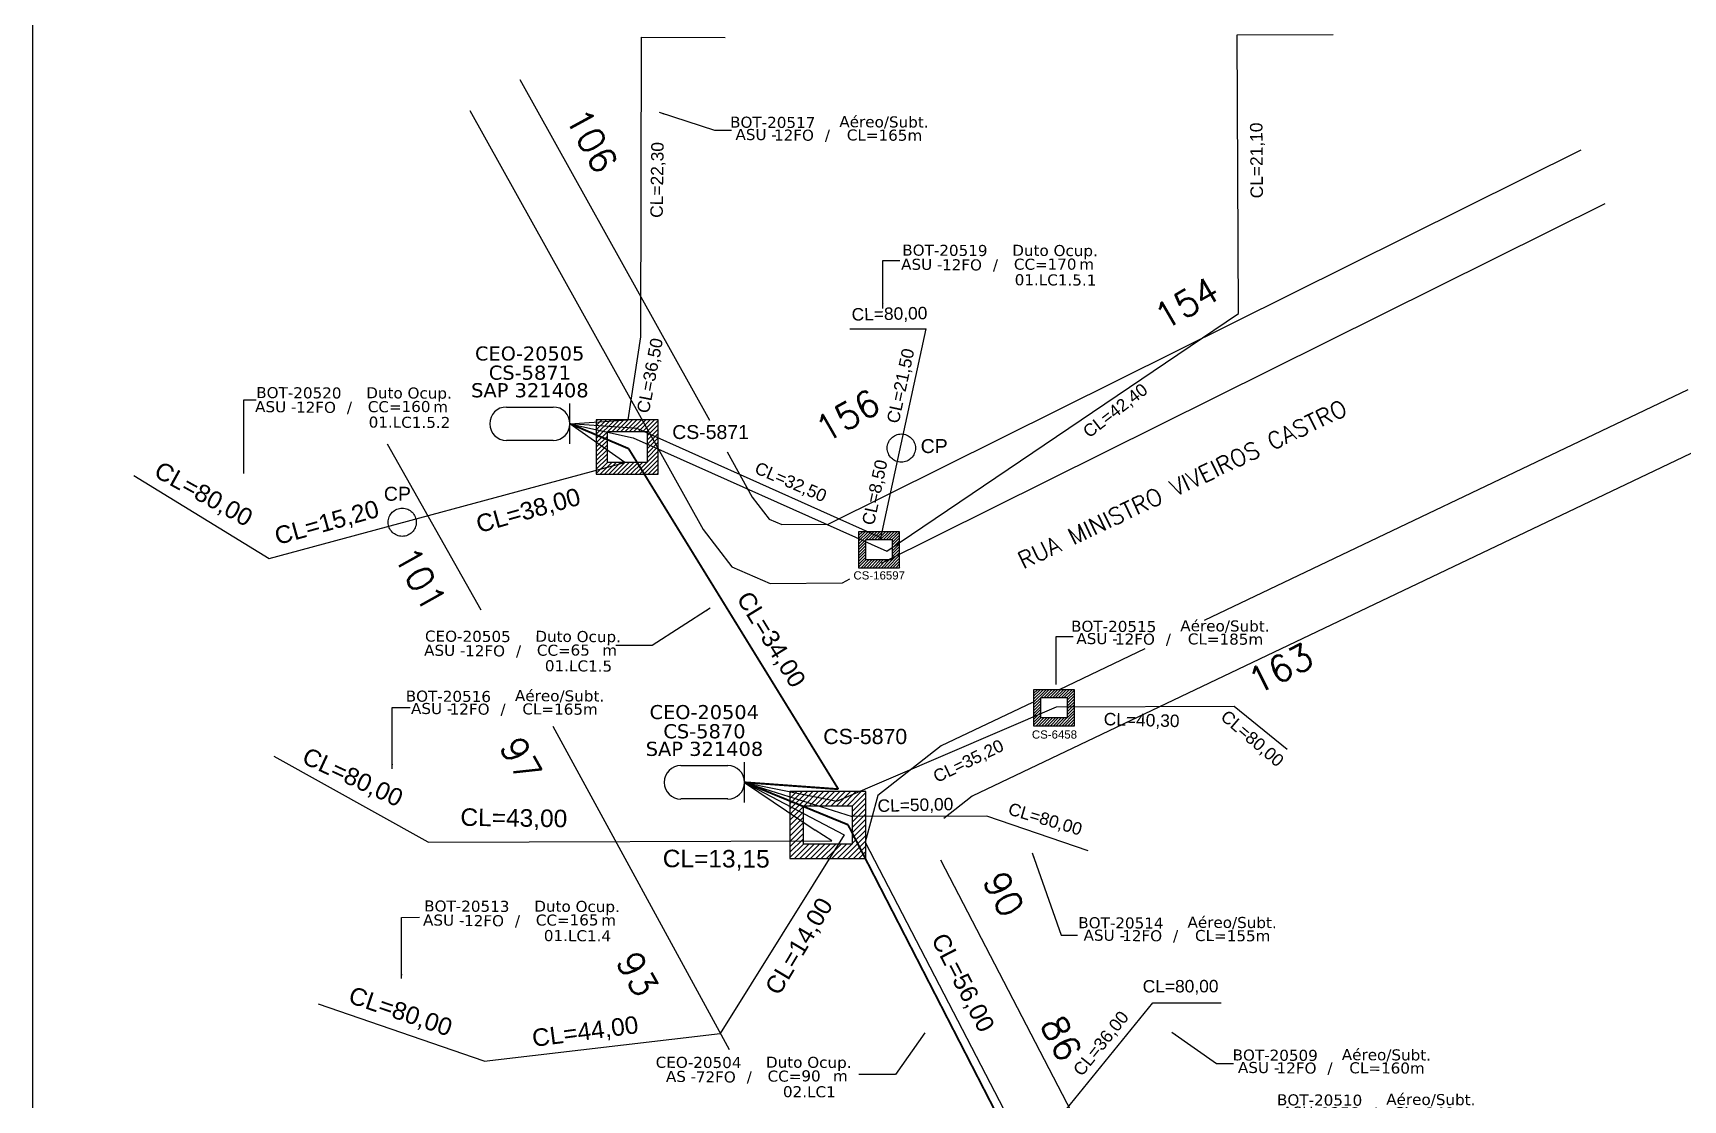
# Model space of a CAD drawing. Extents: x -89 to 2690, y 705 to 1299.
# Drawn here: x 346.3 to 518, y 979.4 to 1090.4 of the extents above; entities that cross this region are included whole.
import ezdxf
from ezdxf.enums import TextEntityAlignment as Align

# ---------------------------------------------------------------- set-up
doc = ezdxf.new("R2010")
doc.units = 0
doc.linetypes.add('PHANTOM2', pattern=[1.25, 0.625, -0.125, 0.125, -0.125, 0.125, -0.125])
for name, color, linetype in [('10.1-Caixas Subterrâneas', 5, 'Continuous'), ('20.4-CEOS', 1, 'Continuous'), ('20.5-CEO', 1, 'Continuous'), ('CAP a instalar', 1, 'Continuous'), ('label_cabos', 7, 'Continuous'), ('Legenda', 1, 'Continuous'), ('METRAGEM', 92, 'Continuous'), ('ml', 1, 'Continuous'), ('MUB', 252, 'Continuous')]:
    doc.layers.add(name, color=color, linetype=linetype)
doc.layers.add('EXTRA', color=50, linetype='Continuous', plot=False)
doc.styles.add('ARIAL', font='arial.ttf')
doc.styles.add('ROMANS', font='romans')
doc.styles.add('siredit', font='verdana.ttf')
doc.styles.get("Standard").update_dxf_attribs({"font": 'arial.ttf'})
doc.linetypes.add('FENCELINE1', pattern='A,0.25,-0.1,[133,ltypeshp.shx,S=0.1,R=0,X=-0.1,Y=0],-0.1,1', length=1.45)
doc.dimstyles.get("Standard").update_dxf_attribs({"dimtxt": 0.18, "dimasz": 0.18, "dimexe": 0.18, "dimexo": 0.0625, "dimgap": 0.09, "dimtad": 0, "dimtih": 1, "dimtoh": 1, "dimdec": 4, "dimzin": 0, "dimdsep": 46, "dimtxsty": 'Standard', "dimcen": 0.09, "dimadec": 0, "dimazin": 0, "dimtfac": 1, "dimtdec": 4, "dimtofl": 0, "dimtmove": 0, "dimatfit": 3, "dimfxl": 0, "dimtolj": 1, "dimtzin": 0, "dimarcsym": 0})

# ---------------------------------------------------------------- blocks, each defined once
blk = doc.blocks.new('*X58')
at = {"color": 0, "linetype": 'Continuous'}
for p, q in [((-1.25, 0.34099), (-0.49099, 1.1)), ((-1.25, 0.517767), (-0.667767, 1.1)), ((-1.25, 0.694544), (-0.844544, 1.1)), ((-1.25, 0.87132), (-1.02132, 1.1)), ((-1.25, 1.048097), (-1.198097, 1.1)), ((-0.789214, 0.625), (-0.314214, 1.1)), ((-0.612437, 0.625), (-0.137437, 1.1)), ((-0.43566, 0.625), (0.03934, 1.1)), ((-0.258883, 0.625), (0.216117, 1.1)), ((-0.082107, 0.625), (0.392893, 1.1)), ((0.09467, 0.625), (0.56967, 1.1)), ((0.271447, 0.625), (0.746447, 1.1)), ((0.448223, 0.625), (0.923223, 1.1)), ((0.625, 0.625), (1.1, 1.1)), ((-1.25, 0.164214), (-0.8035, 0.610714)), ((0.801777, 0.625), (1.25, 1.073223)), ((0.8035, 0.449947), (1.25, 0.896447)), ((0.8035, 0.27317), (1.25, 0.71967)), ((0.8035, 0.096393), (1.25, 0.542893)), ((-1.25, -0.012563), (-0.8035, 0.433937)), ((-1.25, -0.18934), (-0.8035, 0.25716)), ((-1.25, -0.366117), (-0.8035, 0.080383)), ((0.8035, -0.080383), (1.25, 0.366117)), ((0.8035, -0.25716), (1.25, 0.18934)), ((0.8035, -0.433937), (1.25, 0.012563)), ((-1.25, -0.542893), (-0.8035, -0.096393)), ((-1.25, -0.71967), (-0.8035, -0.27317)), ((-1.25, -0.896447), (-0.8035, -0.449947)), ((0.49099, -1.1), (1.25, -0.34099)), ((0.667767, -1.1), (1.25, -0.517767)), ((0.8035, -0.610714), (1.25, -0.164214)), ((-1.25, -1.073223), (-0.801777, -0.625)), ((-1.1, -1.1), (-0.625, -0.625)), ((-0.923223, -1.1), (-0.448223, -0.625)), ((-0.746447, -1.1), (-0.271447, -0.625)), ((-0.56967, -1.1), (-0.09467, -0.625)), ((-0.392893, -1.1), (0.082107, -0.625)), ((-0.216117, -1.1), (0.258883, -0.625)), ((-0.03934, -1.1), (0.43566, -0.625)), ((0.137437, -1.1), (0.612437, -0.625)), ((0.314214, -1.1), (0.789214, -0.625)), ((0.844544, -1.1), (1.25, -0.694544)), ((1.02132, -1.1), (1.25, -0.87132)), ((1.198097, -1.1), (1.25, -1.048097))]:
    blk.add_line(p, q, dxfattribs=at)
blk = doc.blocks.new('MANHOLE_MQ')
at = {"color": 0, "linetype": 'Continuous'}
for p, q in [((0.00000623, 0.00000569), (-0.00000627, 0.00000569)), ((-0.00000627, 0.00000569), (-0.00000627, -0.00000531)), ((0.00000623, -0.00000531), (0.00000623, 0.00000569)), ((-0.00000404, 0.00000331), (0.00000399, 0.00000331)), ((-0.00000404, -0.00000294), (-0.00000404, 0.00000331)), ((0.00000399, 0.00000331), (0.00000399, -0.00000294)), ((-0.00000627, -0.00000531), (0.00000623, -0.00000531)), ((0.00000399, -0.00000294), (-0.00000404, -0.00000294)), ((0.00000399, -0.00000294), (0.00000399, -0.00000294))]:
    blk.add_line(p, q, dxfattribs=at)
at = {"color": 0, "linetype": 'Continuous', "xscale": 5e-06, "yscale": 5e-06, "zscale": 1e-05}
blk.add_blockref('*X58', (-0.00000002, 0.00000019), dxfattribs=at)
blk = doc.blocks.new('MHMZ')
at = {"linetype": 'PHANTOM2'}
blk.add_circle((0, 0), 0.0000101, dxfattribs=at)
blk = doc.blocks.new('LEGENDA DOS CABOS')
at = {"layer": 'EXTRA', "color": 0, "style": 'siredit'}
for tag, p in [('ID', (4.6, 0.97)), ('XX', (9.03, 0.97))]:
    blk.add_attdef(tag, text='', height=0.48, rotation=359.69, dxfattribs=at).set_placement(p, align=Align.MIDDLE_CENTER)
at = {"layer": 'Legenda', "color": 0, "style": 'siredit'}
for tag, p in [('TIPO_CABO', (1.31, 0)), ('CABO', (4.69, -0.05)), ('/', (6.81, -0.05)), ('METROS', (10.03, -0.05))]:
    blk.add_attdef(tag, text='', height=0.8, rotation=359.69, dxfattribs=at).set_placement(p, align=Align.MIDDLE_CENTER)
blk = doc.blocks.new('Inst CB DT OCUP CFOA-SM-ASU-120-S-12')
at = {"layer": 'label_cabos', "color": 0, "style": 'siredit'}
for tag, flags, p in [('ID_ATIVIDADE', 3, (1.31, 2.67)), ('FATOR', 1, (11.56, 2.55))]:
    blk.add_attdef(tag, text='', height=1, rotation=359.69, dxfattribs=dict(at, flags=flags)).set_placement(p, align=Align.MIDDLE_CENTER)
for tag, p in [('DESTINO_CABO', (3.13, 1.26)), ('TIPO_CABO', (13.11, 1.24)), ('TIPO_CABO', (1.26, 0)), ('CABO', (4.69, -0.05)), ('/', (7.71, -0.05)), ('LANCE', (10.91, 0)), ('UND', (15.96, 0)), ('FID', (13.15, -1.41))]:
    blk.add_attdef(tag, text='', height=1, rotation=359.69, dxfattribs=at).set_placement(p, align=Align.MIDDLE_CENTER)
blk.add_attdef('QTDE', (12.43, -0.47), '', height=1, rotation=359.69, dxfattribs=at)
blk = doc.blocks.new('Inst CB DT OCUP CFOA-SM-AS-80-TS-72')
at = {"layer": 'label_cabos', "color": 0, "style": 'siredit'}
for tag, flags, p in [('ID_ATIVIDADE', 3, (1.31, 2.67)), ('FATOR', 1, (11.56, 2.55))]:
    blk.add_attdef(tag, text='', height=1, rotation=359.69, dxfattribs=dict(at, flags=flags)).set_placement(p, align=Align.MIDDLE_CENTER)
for tag, p in [('DESTINO_CABO', (3.13, 1.26)), ('TIPO_CABO', (13.11, 1.24)), ('TIPO_CABO', (1.76, 0)), ('CABO', (4.69, -0.05)), ('/', (7.71, -0.05)), ('LANCE', (10.91, 0)), ('UND', (15.96, 0)), ('FID', (13.15, -1.41))]:
    blk.add_attdef(tag, text='', height=1, rotation=359.69, dxfattribs=at).set_placement(p, align=Align.MIDDLE_CENTER)
blk.add_attdef('QTDE', (12.43, -0.47), '', height=1, rotation=359.69, dxfattribs=at)

msp = doc.modelspace()

# ---------------------------------------------------------------- linework, layer by layer
at = {"color": 7}
msp.add_lwpolyline([(664.77, 979.02), (664.77, 829.6), (346.32, 829.6), (346.32, 1123.73), (664.77, 1123.73), (664.77, 985.26)], dxfattribs=at)
at = {"layer": '20.5-CEO', "color": 0}
for p, q in [((395.57, 1051.53), (400.44, 1051.53)), ((400.44, 1048.06), (395.57, 1048.06)), ((413.73, 1014.23), (418.6, 1014.23)), ((418.6, 1010.76), (413.73, 1010.76))]:
    msp.add_line(p, q, dxfattribs=at)
for points in [[(402.18, 1047.7), (402.18, 1051.89)], [(420.34, 1010.4), (420.34, 1014.58)]]:
    msp.add_lwpolyline(points, dxfattribs=at)
for centre, start, end in [((395.57, 1049.79), 90, 270), ((400.44, 1049.79), 270, 90), ((413.73, 1012.49), 90, 270), ((418.6, 1012.49), 270, 90)]:
    msp.add_arc(centre, 1.74, start, end, dxfattribs=at)
at = {"layer": 'CAP a instalar', "color": 251, "linetype": 'FENCELINE1', "ltscale": 4}
for points in [[(409.56, 1058.84), (409.62, 1089.99), (418.33, 1089.98)], [(435.13, 1036.52), (471.72, 1061.27), (471.6, 1090.24)], [(471.6, 1090.24), (481.58, 1090.26)], [(408.25, 1050.2), (409.56, 1058.84)], [(408.75, 1048.31), (435.13, 1036.52)], [(429.94, 1010.52), (452.79, 1020.34), (471.27, 1020.43)], [(471.27, 1020.43), (476.77, 1015.95)], [(387.43, 1006.27), (371.41, 1015.19)], [(387.43, 1006.27), (387.43, 1006.27), (429.42, 1006.42), (427.69, 1007.52)], [(456.09, 1005.35), (445.56, 1008.98), (431.55, 1008.92)], [(387.43, 1006.27), (387.43, 1006.27)], [(452.01, 976.25), (462.8, 989.56), (469.91, 989.56)]]:
    msp.add_lwpolyline(points, dxfattribs=at)
at = {"layer": 'CAP a instalar', "color": 7, "linetype": 'FENCELINE1', "ltscale": 4}
for points in [[(431.3, 1059.66), (439.22, 1059.66)], [(434.5, 1037.75), (439.22, 1059.66), (439.22, 1059.66)], [(409.19, 1049.28), (434.59, 1037.93)], [(356.82, 1044.41), (356.82, 1044.41), (370.89, 1035.78)], [(430.69, 1007.02), (417.8, 986.37)], [(393.25, 983.5), (376.02, 989.41)], [(393.25, 983.5), (417.8, 986.37)]]:
    msp.add_lwpolyline(points, dxfattribs=at)
at = {"layer": 'CAP a instalar', "color": 0, "linetype": 'FENCELINE1', "ltscale": 4}
for points in [[(370.89, 1035.78), (407.9, 1045.76), (402.18, 1049.79)], [(402.18, 1049.79), (408.25, 1050.2)], [(402.18, 1049.79), (408.75, 1048.31)], [(409.19, 1049.28), (402.18, 1049.79)], [(420.34, 1012.49), (430.69, 1007.02)], [(420.34, 1012.49), (427.69, 1007.52)], [(420.34, 1012.49), (429.94, 1010.52)], [(420.34, 1012.49), (431.55, 1008.92)]]:
    msp.add_lwpolyline(points, dxfattribs=at)
at = {"layer": 'CAP a instalar', "color": 0, "linetype": 'FENCELINE1', "ltscale": 4, "const_width": 0.2}
for points in [[(402.18, 1049.79), (408.28, 1047.2)], [(402.18, 1049.79), (408.28, 1047.2)], [(402.18, 1049.79), (408.28, 1047.2)], [(408.28, 1047.2), (430.1, 1011.78)], [(420.34, 1012.49), (431.1, 1008.08)], [(420.34, 1012.49), (430.1, 1011.78)], [(472.45, 927.65), (431.1, 1008.08)]]:
    msp.add_lwpolyline(points, dxfattribs=at)
at = {"layer": 'CAP a instalar', "linetype": 'FENCELINE1', "ltscale": 4}
msp.add_lwpolyline([(429.13, 1008.01), (429.13, 1008.01)], dxfattribs=at)
at = {"layer": 'MUB', "color": 106}
for points in [[(396.95, 1085.61), (412.94, 1056.89)], [(391.76, 1082.36), (416.03, 1038.78), (419.01, 1034.89), (422.99, 1033.18), (430.52, 1033.25), (431.29, 1033.64)], [(418.52, 1046.88), (421.15, 1042.15), (422.89, 1039.88), (424.22, 1039.31), (429.05, 1039.36), (507.36, 1078.28)], [(434.58, 1035.28), (509.85, 1072.69)], [(412.94, 1056.89), (416.69, 1050.17)], [(518.46, 1053.33), (468.16, 1029.33)], [(392.95, 1030.41), (383.21, 1047.67)], [(520.95, 1047.74), (444.02, 1011.04), (441.08, 1008.73)], [(461.99, 1026.38), (453.06, 1022.12)], [(450.28, 1020.8), (440.79, 1016.27), (434.2, 1011.12), (432.89, 1006.25), (455.51, 962.69), (468.62, 938.45)], [(418.76, 984.67), (400.44, 1018.29)], [(440.72, 1004.43), (460.91, 965.56), (472.74, 943.69)]]:
    msp.add_lwpolyline(points, dxfattribs=at)

# ---------------------------------------------------------------- block references
at = {"layer": '10.1-Caixas Subterrâneas', "color": 30, "rotation": 180.0000000000631}
for p, xscale, yscale, zscale in [((408.13, 1047.47), 514875.5131139354, 514875.5131139354, 514875.5131139354), ((434.33, 1036.75), 340394.2230544303, 340394.2230544303, 340394.2230544303), ((452.53, 1020.32), 340394.2230544303, 340394.2230544303, 340394.2230544303), ((428.99, 1008.17), 632647.0111624193, 632647.0111624193, 632647.0111624193)]:
    msp.add_blockref('MANHOLE_MQ', p, dxfattribs=dict(at, xscale=xscale, yscale=yscale, zscale=zscale))
at = {"layer": '10.1-Caixas Subterrâneas', "xscale": 145061.2199137593, "yscale": 145061.2199137593, "zscale": 145061.2199137593}
for p in [(436.65, 1047.26), (384.73, 1039.54)]:
    msp.add_blockref('MHMZ', p, dxfattribs=at)
at = {"layer": 'label_cabos', "color": 0, "lineweight": 0}
ref = msp.add_blockref('LEGENDA DOS CABOS', (418.4, 1079.27), dxfattribs=dict(at, xscale=1.14927390242153, yscale=1.14927390242153, zscale=1.450612199137593))
ref.add_attrib('ID', 'BOT-20517', dxfattribs={"color": 0, "height": 1.149, "rotation": 359.69, "style": 'siredit'}).set_placement((423.27, 1081.14), align=Align.MIDDLE_CENTER)
ref.add_attrib('CABO', '12FO', dxfattribs={"color": 0, "height": 1.149, "rotation": 359.69, "style": 'siredit'}).set_placement((425.48, 1079.81), align=Align.MIDDLE_CENTER)
ref.add_attrib('METROS', 'CL=165m', dxfattribs={"color": 0, "height": 1.149, "rotation": 359.69, "style": 'siredit'}).set_placement((434.9, 1079.81), align=Align.MIDDLE_CENTER)
ref.add_attrib('XX', 'Aéreo/Subt.', dxfattribs={"color": 0, "height": 1.1493, "rotation": 359.69, "style": 'siredit'}).set_placement((434.84, 1081.19), align=Align.MIDDLE_CENTER)
ref.add_attrib('/', '/', dxfattribs={"color": 0, "height": 1.15, "rotation": 359.69, "style": 'siredit'}).set_placement((428.96, 1079.81), align=Align.MIDDLE_CENTER)
ref.add_attrib('TIPO_CABO', 'ASU -', dxfattribs={"color": 0, "height": 1.149, "rotation": 359.69, "style": 'siredit'}).set_placement((421.55, 1079.87), align=Align.MIDDLE_CENTER)
ref = msp.add_blockref('Inst CB DT OCUP CFOA-SM-ASU-120-S-12', (437.58, 1066.38), dxfattribs=dict(at, xscale=1.14927390242153, yscale=1.14927390242153, zscale=1.14927390242153))
ref.add_attrib('DESTINO_CABO', 'BOT-20519', dxfattribs={"color": 0, "height": 1.149, "rotation": 359.69, "style": 'siredit'}).set_placement((441.18, 1067.83), align=Align.MIDDLE_CENTER)
ref.add_attrib('CABO', '12FO', dxfattribs={"color": 0, "height": 1.149, "rotation": 359.69, "style": 'siredit'}).set_placement((442.96, 1066.32), align=Align.MIDDLE_CENTER)
ref.add_attrib('TIPO_CABO', 'Duto Ocup.', dxfattribs={"color": 0, "height": 1.149, "rotation": 359.69, "style": 'siredit'}).set_placement((452.64, 1067.81), align=Align.MIDDLE_CENTER)
ref.add_attrib('/', '/', dxfattribs={"color": 0, "height": 1.15, "rotation": 359.69, "style": 'siredit'}).set_placement((446.44, 1066.32), align=Align.MIDDLE_CENTER)
ref.add_attrib('TIPO_CABO', 'ASU - ', dxfattribs={"color": 0, "height": 1.149, "rotation": 359.69, "style": 'siredit'}).set_placement((439.03, 1066.37), align=Align.MIDDLE_CENTER)
ref.add_attrib('FID', '01.LC1.5.1', dxfattribs={"color": 0, "height": 1.149, "rotation": 359.69, "style": 'siredit'}).set_placement((452.69, 1064.75), align=Align.MIDDLE_CENTER)
ref.add_attrib('LANCE', 'CC=', dxfattribs={"color": 0, "height": 1.149, "rotation": 359.69, "style": 'siredit'}).set_placement((450.12, 1066.38), align=Align.MIDDLE_CENTER)
ref.add_attrib('QTDE', '170', (451.86, 1065.83), dxfattribs={"color": 0, "height": 1.149, "rotation": 359.69, "style": 'siredit'})
ref.add_attrib('UND', 'm', dxfattribs={"color": 0, "height": 1.15, "rotation": 359.69, "style": 'siredit'}).set_placement((455.93, 1066.38), align=Align.MIDDLE_CENTER)
ref = msp.add_blockref('Inst CB DT OCUP CFOA-SM-ASU-120-S-12', (370.38, 1051.56), dxfattribs=dict(at, xscale=1.14927390242153, yscale=1.14927390242153, zscale=1.14927390242153))
ref.add_attrib('DESTINO_CABO', 'BOT-20520', dxfattribs={"color": 0, "height": 1.149, "rotation": 359.69, "style": 'siredit'}).set_placement((373.98, 1053.01), align=Align.MIDDLE_CENTER)
ref.add_attrib('CABO', '12FO', dxfattribs={"color": 0, "height": 1.149, "rotation": 359.69, "style": 'siredit'}).set_placement((375.76, 1051.5), align=Align.MIDDLE_CENTER)
ref.add_attrib('TIPO_CABO', 'Duto Ocup.', dxfattribs={"color": 0, "height": 1.149, "rotation": 359.69, "style": 'siredit'}).set_placement((385.44, 1052.99), align=Align.MIDDLE_CENTER)
ref.add_attrib('/', '/', dxfattribs={"color": 0, "height": 1.15, "rotation": 359.69, "style": 'siredit'}).set_placement((379.24, 1051.5), align=Align.MIDDLE_CENTER)
ref.add_attrib('TIPO_CABO', 'ASU - ', dxfattribs={"color": 0, "height": 1.149, "rotation": 359.69, "style": 'siredit'}).set_placement((371.83, 1051.56), align=Align.MIDDLE_CENTER)
ref.add_attrib('FID', '01.LC1.5.2', dxfattribs={"color": 0, "height": 1.149, "rotation": 359.69, "style": 'siredit'}).set_placement((385.49, 1049.94), align=Align.MIDDLE_CENTER)
ref.add_attrib('LANCE', 'CC=', dxfattribs={"color": 0, "height": 1.149, "rotation": 359.69, "style": 'siredit'}).set_placement((382.91, 1051.56), align=Align.MIDDLE_CENTER)
ref.add_attrib('QTDE', '160', (384.66, 1051.02), dxfattribs={"color": 0, "height": 1.149, "rotation": 359.69, "style": 'siredit'})
ref.add_attrib('UND', 'm', dxfattribs={"color": 0, "height": 1.15, "rotation": 359.69, "style": 'siredit'}).set_placement((388.72, 1051.56), align=Align.MIDDLE_CENTER)
ref = msp.add_blockref('Inst CB DT OCUP CFOA-SM-ASU-120-S-12', (387.96, 1026.23), dxfattribs=dict(at, xscale=1.14927390242153, yscale=1.14927390242153, zscale=1.487306730349764))
ref.add_attrib('DESTINO_CABO', 'CEO-20505', dxfattribs={"color": 0, "height": 1.149, "rotation": 359.69, "style": 'siredit'}).set_placement((391.56, 1027.68), align=Align.MIDDLE_CENTER)
ref.add_attrib('CABO', '12FO', dxfattribs={"color": 0, "height": 1.149, "rotation": 359.69, "style": 'siredit'}).set_placement((393.35, 1026.17), align=Align.MIDDLE_CENTER)
ref.add_attrib('TIPO_CABO', 'Duto Ocup.', dxfattribs={"color": 0, "height": 1.149, "rotation": 359.69, "style": 'siredit'}).set_placement((403.03, 1027.66), align=Align.MIDDLE_CENTER)
ref.add_attrib('/', '/', dxfattribs={"color": 0, "height": 1.15, "rotation": 359.69, "style": 'siredit'}).set_placement((396.83, 1026.17), align=Align.MIDDLE_CENTER)
ref.add_attrib('TIPO_CABO', 'ASU - ', dxfattribs={"color": 0, "height": 1.149, "rotation": 359.69, "style": 'siredit'}).set_placement((389.41, 1026.22), align=Align.MIDDLE_CENTER)
ref.add_attrib('FID', '01.LC1.5', dxfattribs={"color": 0, "height": 1.149, "rotation": 359.69, "style": 'siredit'}).set_placement((403.07, 1024.6), align=Align.MIDDLE_CENTER)
ref.add_attrib('LANCE', 'CC=', dxfattribs={"color": 0, "height": 1.149, "rotation": 359.69, "style": 'siredit'}).set_placement((400.5, 1026.23), align=Align.MIDDLE_CENTER)
ref.add_attrib('QTDE', '65', (402.24, 1025.68), dxfattribs={"color": 0, "height": 1.149, "rotation": 359.69, "style": 'siredit'})
ref.add_attrib('UND', 'm', dxfattribs={"color": 0, "height": 1.15, "rotation": 359.69, "style": 'siredit'}).set_placement((406.31, 1026.23), align=Align.MIDDLE_CENTER)
ref = msp.add_blockref('LEGENDA DOS CABOS', (453.87, 1026.84), dxfattribs=dict(at, xscale=1.14927390242153, yscale=1.14927390242153, zscale=1.450612199137593))
ref.add_attrib('ID', 'BOT-20515', dxfattribs={"color": 0, "height": 1.149, "rotation": 359.69, "style": 'siredit'}).set_placement((458.74, 1028.71), align=Align.MIDDLE_CENTER)
ref.add_attrib('CABO', '12FO', dxfattribs={"color": 0, "height": 1.149, "rotation": 359.69, "style": 'siredit'}).set_placement((460.95, 1027.39), align=Align.MIDDLE_CENTER)
ref.add_attrib('METROS', 'CL=185m', dxfattribs={"color": 0, "height": 1.149, "rotation": 359.69, "style": 'siredit'}).set_placement((470.37, 1027.39), align=Align.MIDDLE_CENTER)
ref.add_attrib('XX', 'Aéreo/Subt.', dxfattribs={"color": 0, "height": 1.1493, "rotation": 359.69, "style": 'siredit'}).set_placement((470.31, 1028.76), align=Align.MIDDLE_CENTER)
ref.add_attrib('/', '/', dxfattribs={"color": 0, "height": 1.15, "rotation": 359.69, "style": 'siredit'}).set_placement((464.43, 1027.39), align=Align.MIDDLE_CENTER)
ref.add_attrib('TIPO_CABO', 'ASU -', dxfattribs={"color": 0, "height": 1.149, "rotation": 359.69, "style": 'siredit'}).set_placement((457.01, 1027.44), align=Align.MIDDLE_CENTER)
ref = msp.add_blockref('LEGENDA DOS CABOS', (384.65, 1019.57), dxfattribs=dict(at, xscale=1.14927390242153, yscale=1.14927390242153, zscale=1.450612199137593))
ref.add_attrib('ID', 'BOT-20516', dxfattribs={"color": 0, "height": 1.149, "rotation": 359.69, "style": 'siredit'}).set_placement((389.53, 1021.44), align=Align.MIDDLE_CENTER)
ref.add_attrib('CABO', '12FO', dxfattribs={"color": 0, "height": 1.149, "rotation": 359.69, "style": 'siredit'}).set_placement((391.74, 1020.11), align=Align.MIDDLE_CENTER)
ref.add_attrib('METROS', 'CL=165m', dxfattribs={"color": 0, "height": 1.149, "rotation": 359.69, "style": 'siredit'}).set_placement((401.15, 1020.11), align=Align.MIDDLE_CENTER)
ref.add_attrib('XX', 'Aéreo/Subt.', dxfattribs={"color": 0, "height": 1.1493, "rotation": 359.69, "style": 'siredit'}).set_placement((401.1, 1021.49), align=Align.MIDDLE_CENTER)
ref.add_attrib('/', '/', dxfattribs={"color": 0, "height": 1.15, "rotation": 359.69, "style": 'siredit'}).set_placement((395.22, 1020.11), align=Align.MIDDLE_CENTER)
ref.add_attrib('TIPO_CABO', 'ASU -', dxfattribs={"color": 0, "height": 1.149, "rotation": 359.69, "style": 'siredit'}).set_placement((387.8, 1020.17), align=Align.MIDDLE_CENTER)
ref = msp.add_blockref('Inst CB DT OCUP CFOA-SM-ASU-120-S-12', (387.85, 998.16), dxfattribs=dict(at, xscale=1.14927390242153, yscale=1.14927390242153, zscale=1.14927390242153))
ref.add_attrib('DESTINO_CABO', 'BOT-20513', dxfattribs={"color": 0, "height": 1.149, "rotation": 359.69, "style": 'siredit'}).set_placement((391.45, 999.61), align=Align.MIDDLE_CENTER)
ref.add_attrib('CABO', '12FO', dxfattribs={"color": 0, "height": 1.149, "rotation": 359.69, "style": 'siredit'}).set_placement((393.24, 998.1), align=Align.MIDDLE_CENTER)
ref.add_attrib('TIPO_CABO', 'Duto Ocup.', dxfattribs={"color": 0, "height": 1.149, "rotation": 359.69, "style": 'siredit'}).set_placement((402.92, 999.59), align=Align.MIDDLE_CENTER)
ref.add_attrib('/', '/', dxfattribs={"color": 0, "height": 1.15, "rotation": 359.69, "style": 'siredit'}).set_placement((396.72, 998.1), align=Align.MIDDLE_CENTER)
ref.add_attrib('TIPO_CABO', 'ASU - ', dxfattribs={"color": 0, "height": 1.149, "rotation": 359.69, "style": 'siredit'}).set_placement((389.3, 998.16), align=Align.MIDDLE_CENTER)
ref.add_attrib('FID', '01.LC1.4', dxfattribs={"color": 0, "height": 1.149, "rotation": 359.69, "style": 'siredit'}).set_placement((402.96, 996.54), align=Align.MIDDLE_CENTER)
ref.add_attrib('LANCE', 'CC=', dxfattribs={"color": 0, "height": 1.149, "rotation": 359.69, "style": 'siredit'}).set_placement((400.39, 998.16), align=Align.MIDDLE_CENTER)
ref.add_attrib('QTDE', '165', (402.14, 997.62), dxfattribs={"color": 0, "height": 1.149, "rotation": 359.69, "style": 'siredit'})
ref.add_attrib('UND', 'm', dxfattribs={"color": 0, "height": 1.15, "rotation": 359.69, "style": 'siredit'}).set_placement((406.2, 998.16), align=Align.MIDDLE_CENTER)
ref = msp.add_blockref('LEGENDA DOS CABOS', (454.61, 995.99), dxfattribs=dict(at, xscale=1.14927390242153, yscale=1.14927390242153, zscale=1.450612199137593))
ref.add_attrib('ID', 'BOT-20514', dxfattribs={"color": 0, "height": 1.149, "rotation": 359.69, "style": 'siredit'}).set_placement((459.49, 997.87), align=Align.MIDDLE_CENTER)
ref.add_attrib('CABO', '12FO', dxfattribs={"color": 0, "height": 1.149, "rotation": 359.69, "style": 'siredit'}).set_placement((461.7, 996.54), align=Align.MIDDLE_CENTER)
ref.add_attrib('METROS', 'CL=155m', dxfattribs={"color": 0, "height": 1.149, "rotation": 359.69, "style": 'siredit'}).set_placement((471.12, 996.54), align=Align.MIDDLE_CENTER)
ref.add_attrib('XX', 'Aéreo/Subt.', dxfattribs={"color": 0, "height": 1.1493, "rotation": 359.69, "style": 'siredit'}).set_placement((471.06, 997.92), align=Align.MIDDLE_CENTER)
ref.add_attrib('/', '/', dxfattribs={"color": 0, "height": 1.15, "rotation": 359.69, "style": 'siredit'}).set_placement((465.18, 996.54), align=Align.MIDDLE_CENTER)
ref.add_attrib('TIPO_CABO', 'ASU -', dxfattribs={"color": 0, "height": 1.149, "rotation": 359.69, "style": 'siredit'}).set_placement((457.76, 996.59), align=Align.MIDDLE_CENTER)
at = {"layer": 'label_cabos'}
ref = msp.add_blockref('Inst CB DT OCUP CFOA-SM-AS-80-TS-72', (411.96, 981.9), dxfattribs=dict(at, xscale=1.149273902421531, yscale=1.149273902421531, zscale=4.222765716487564, rotation=0.1315642785740554))
ref.add_attrib('DESTINO_CABO', 'CEO-20504', dxfattribs={"color": 0, "height": 1.149, "rotation": 359.8216, "style": 'siredit'}).set_placement((415.56, 983.36), align=Align.MIDDLE_CENTER)
ref.add_attrib('CABO', '72FO', dxfattribs={"color": 0, "height": 1.149, "rotation": 359.8216, "style": 'siredit'}).set_placement((417.35, 981.85), align=Align.MIDDLE_CENTER)
ref.add_attrib('TIPO_CABO', 'Duto Ocup.', dxfattribs={"color": 0, "height": 1.149, "rotation": 359.8216, "style": 'siredit'}).set_placement((427.02, 983.37), align=Align.MIDDLE_CENTER)
ref.add_attrib('/', '/', dxfattribs={"color": 0, "height": 1.15, "rotation": 359.8216, "style": 'siredit'}).set_placement((420.83, 981.86), align=Align.MIDDLE_CENTER)
ref.add_attrib('TIPO_CABO', 'AS - ', dxfattribs={"color": 0, "height": 1.149, "rotation": 359.8216, "style": 'siredit'}).set_placement((413.99, 981.9), align=Align.MIDDLE_CENTER)
ref.add_attrib('FID', '02.LC1', dxfattribs={"color": 0, "height": 1.149, "rotation": 359.8216, "style": 'siredit'}).set_placement((427.08, 980.31), align=Align.MIDDLE_CENTER)
ref.add_attrib('LANCE', 'CC=', dxfattribs={"color": 0, "height": 1.149, "rotation": 359.8216, "style": 'siredit'}).set_placement((424.5, 981.93), align=Align.MIDDLE_CENTER)
ref.add_attrib('QTDE', '90', (426.25, 981.39), dxfattribs={"color": 0, "height": 1.149, "rotation": 359.8216, "style": 'siredit'})
ref.add_attrib('UND', 'm', dxfattribs={"color": 0, "height": 1.15, "rotation": 359.8216, "style": 'siredit'}).set_placement((430.31, 981.95), align=Align.MIDDLE_CENTER)
at = {"layer": 'label_cabos', "color": 0, "lineweight": 0}
ref = msp.add_blockref('LEGENDA DOS CABOS', (470.67, 982.23), dxfattribs=dict(at, xscale=1.14927390242153, yscale=1.14927390242153, zscale=1.450612199137593))
ref.add_attrib('ID', 'BOT-20509', dxfattribs={"color": 0, "height": 1.149, "rotation": 359.69, "style": 'siredit'}).set_placement((475.54, 984.11), align=Align.MIDDLE_CENTER)
ref.add_attrib('CABO', '12FO', dxfattribs={"color": 0, "height": 1.149, "rotation": 359.69, "style": 'siredit'}).set_placement((477.76, 982.78), align=Align.MIDDLE_CENTER)
ref.add_attrib('METROS', 'CL=160m', dxfattribs={"color": 0, "height": 1.149, "rotation": 359.69, "style": 'siredit'}).set_placement((487.17, 982.78), align=Align.MIDDLE_CENTER)
ref.add_attrib('XX', 'Aéreo/Subt.', dxfattribs={"color": 0, "height": 1.1493, "rotation": 359.69, "style": 'siredit'}).set_placement((487.11, 984.15), align=Align.MIDDLE_CENTER)
ref.add_attrib('/', '/', dxfattribs={"color": 0, "height": 1.15, "rotation": 359.69, "style": 'siredit'}).set_placement((481.24, 982.78), align=Align.MIDDLE_CENTER)
ref.add_attrib('TIPO_CABO', 'ASU -', dxfattribs={"color": 0, "height": 1.149, "rotation": 359.69, "style": 'siredit'}).set_placement((473.82, 982.83), align=Align.MIDDLE_CENTER)
ref = msp.add_blockref('LEGENDA DOS CABOS', (475.28, 977.58), dxfattribs=dict(at, xscale=1.14927390242153, yscale=1.14927390242153, zscale=1.450612199137593))
ref.add_attrib('ID', 'BOT-20510', dxfattribs={"color": 0, "height": 1.149, "rotation": 359.69, "style": 'siredit'}).set_placement((480.16, 979.45), align=Align.MIDDLE_CENTER)
ref.add_attrib('CABO', '12FO', dxfattribs={"color": 0, "height": 1.149, "rotation": 359.69, "style": 'siredit'}).set_placement((482.37, 978.12), align=Align.MIDDLE_CENTER)
ref.add_attrib('METROS', 'CL=140m', dxfattribs={"color": 0, "height": 1.149, "rotation": 359.69, "style": 'siredit'}).set_placement((491.79, 978.12), align=Align.MIDDLE_CENTER)
ref.add_attrib('XX', 'Aéreo/Subt.', dxfattribs={"color": 0, "height": 1.1493, "rotation": 359.69, "style": 'siredit'}).set_placement((491.73, 979.5), align=Align.MIDDLE_CENTER)
ref.add_attrib('/', '/', dxfattribs={"color": 0, "height": 1.15, "rotation": 359.69, "style": 'siredit'}).set_placement((485.85, 978.12), align=Align.MIDDLE_CENTER)
ref.add_attrib('TIPO_CABO', 'ASU -', dxfattribs={"color": 0, "height": 1.149, "rotation": 359.69, "style": 'siredit'}).set_placement((478.43, 978.18), align=Align.MIDDLE_CENTER)

# ---------------------------------------------------------------- texts
at = {"layer": '10.1-Caixas Subterrâneas', "color": 30, "style": 'ARIAL'}
for s, height, p in [('CS-5871', 1.446, (412.82, 1048.2)), ('CS-16597', 0.852, (431.67, 1033.59)), ('CS-5870', 1.583, (428.53, 1016.47)), ('CS-6458', 0.852, (450.23, 1017.04))]:
    msp.add_text(s, height=height, dxfattribs=at).set_placement(p)
at = {"layer": '10.1-Caixas Subterrâneas'}
for p in [(438.66, 1046.74), (382.82, 1041.78)]:
    msp.add_text('CP', height=1.451, dxfattribs=at).set_placement(p)
at = {"layer": '20.4-CEOS', "color": 0, "style": 'siredit'}
for s, p in [('CEO-20505', (397.99, 1057.83)), ('CEO-20504', (416.15, 1020.53))]:
    msp.add_text(s, height=1.465, dxfattribs=at).set_placement(p, align=Align.TOP_CENTER)
at = {"layer": '20.5-CEO', "color": 0, "style": 'siredit'}
for s, p in [('CS-5871', (398.01, 1055.84)), ('SAP 321408', (398.01, 1054.01)), ('CS-5870', (416.17, 1018.54)), ('SAP 321408', (416.17, 1016.71))]:
    msp.add_text(s, height=1.471, dxfattribs=at).set_placement(p, align=Align.TOP_CENTER)
at = {"layer": 'METRAGEM', "color": 7, "style": 'ARIAL'}
for tag, height, rotation, p in [('CL=21,10', 1.293, 90.4626, (474.24, 1077.18)), ('CL=22,30', 1.293, 89.2181, (411.88, 1075.14)), ('CL=80,00', 1.293, 1.1351, (435.43, 1060.59)), ('CL=36,50', 1.293, 79.0913, (411.13, 1054.68)), ('CL=21,50', 1.293, 77.924, (437.2, 1053.6)), ('CL=42,40', 1.293, 37.7636, (459.29, 1050.66)), ('CL=80,00', 1.824, 331.1569, (363.64, 1041.7)), ('CL=32,50', 1.293, 336.8417, (424.9, 1043.15)), ('CL=8,50', 1.293, 78.0203, (434.51, 1042.52)), ('CL=38,00', 1.824, 15.7217, (398.08, 1039.91)), ('CL=15,20', 1.824, 15.6113, (377.12, 1038.66)), ('CL=34,00', 1.824, 301.6243, (422.36, 1026.89)), ('CL=40,30', 1.293, 358.4904, (461.63, 1018.33)), ('CL=80,00', 1.293, 319.3927, (472.75, 1016.57)), ('CL=35,20', 1.293, 26.0129, (443.9, 1014.14)), ('CL=80,00', 1.824, 335.1168, (379.21, 1012.22)), ('CL=43,00', 1.824, 359.147, (396.33, 1007.89)), ('CL=50,00', 1.293, 1.3461, (438.13, 1009.5)), ('CL=80,00', 1.293, 343.5607, (451.44, 1008.06)), ('CL=13,15', 1.824, 359.7747, (417.39, 1003.64)), ('CL=14,00', 1.824, 59.2712, (426.77, 994.99)), ('CL=56,00', 1.824, 297.3943, (442.27, 991.25)), ('CL=80,00', 1.824, 341.3072, (384.27, 987.82)), ('CL=80,00', 1.293, 0.1433, (465.7, 990.64)), ('CL=36,00', 1.306, 51.3463, (457.91, 984.93)), ('CL=44,00', 1.824, 7.55, (403.88, 985.69))]:
    msp.add_attdef(tag, text='(XX/YY)', height=height, rotation=rotation, dxfattribs=at).set_placement(p, align=Align.CENTER)
at = {"layer": 'MUB', "style": 'ROMANS'}
for s, rotation, p in [('106', 298.7839, (404.42, 1079.26)), ('154', 29.9327, (466.33, 1062.33)), ('156', 29.9327, (431.06, 1050.63)), ('101', 298.8213, (386.61, 1033.67)), ('163', 26.7552, (476.1, 1024.33)), ('97', 299.085, (397.08, 1014.88)), ('90', 297.1558, (447.3, 1000.87)), ('93', 299.4759, (409.2, 992.55)), ('86', 297.1558, (453.29, 985.87))]:
    msp.add_text(s, height=2.693, rotation=rotation, dxfattribs=at).set_placement(p, align=Align.MIDDLE_CENTER)
at = {"layer": 'MUB', "color": 5, "insert": (448.57, 1036.22), "char_height": 1.7444, "width": 53.575, "attachment_point": 1, "rotation": 25.4736, "style": 'ROMANS'}
msp.add_mtext('RUA MINISTRO VIVEIROS CASTRO', dxfattribs=at)

# ---------------------------------------------------------------- leaders
at = {"layer": 'ml', "color": 0}
for points in [[(411.46, 1082.18), (417.21, 1080.31), (418.99, 1080.31)], [(434.72, 1061.79), (434.72, 1066.78), (436.5, 1066.78)], [(368.24, 1044.61), (368.25, 1052.28), (369.55, 1052.28)], [(416.77, 1030.61), (410.74, 1026.72), (406.95, 1026.71)], [(452.74, 1022.67), (452.74, 1027.66), (454.51, 1027.66)], [(383.69, 1013.9), (383.68, 1020.26), (385.55, 1020.29)], [(450.26, 1005.16), (453.29, 996.59), (454.99, 996.59)], [(384.67, 992.07), (384.65, 998.43), (386.53, 998.46)], [(439.11, 986.42), (436.03, 982.1), (432.24, 982.09)], [(464.79, 986.5), (469.44, 983.23), (471.21, 983.23)]]:
    msp.add_leader(points, dimstyle='Standard', override={"dimasz": 0.5, "dimgap": 0.09, "dimtad": 0}, dxfattribs=at)

doc.saveas('drawing.dxf')
